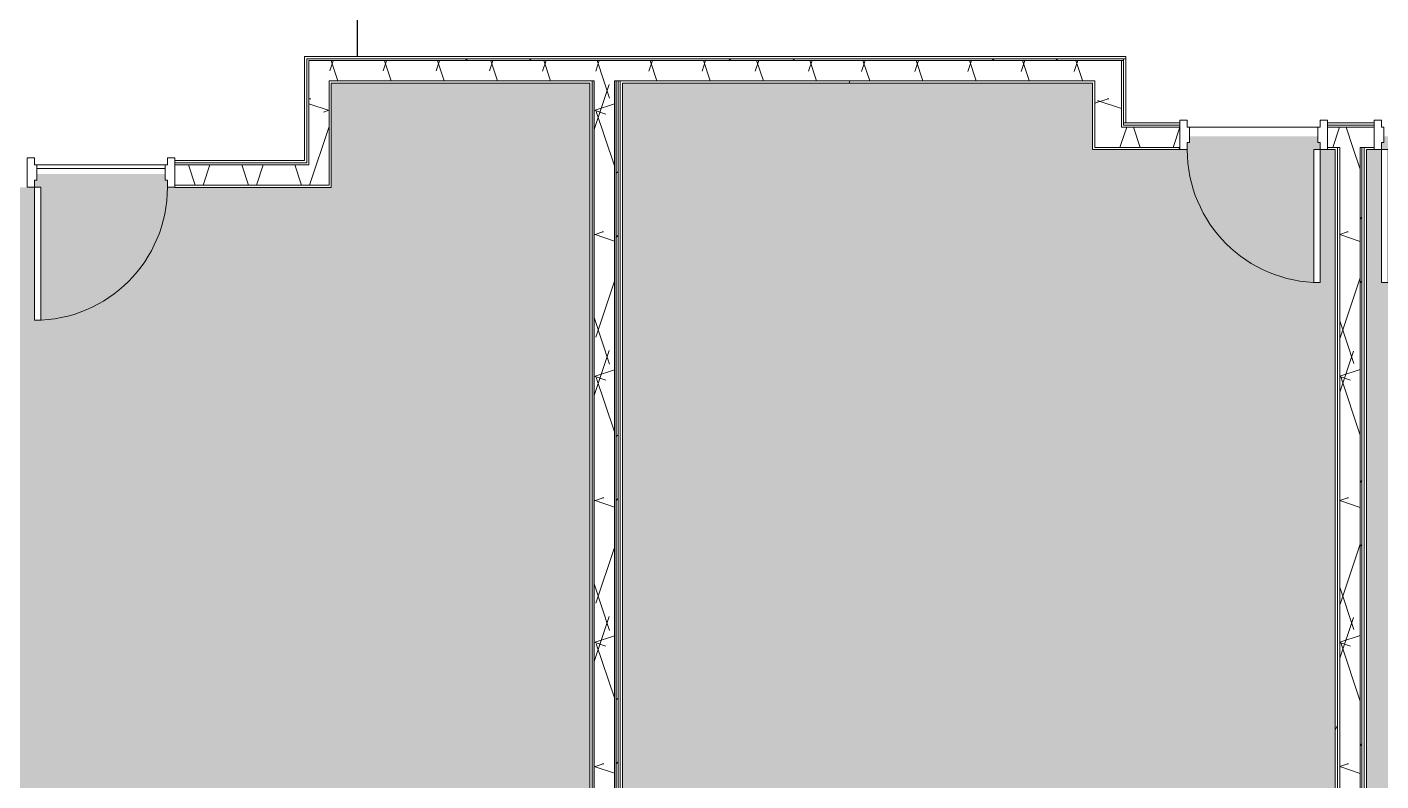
# Model space of a CAD drawing. Header units: inches. Extents: x -1558 to 1975, y 9767 to 12269.
# Drawn here: x 390 to 756.6, y 10184.5 to 10388.6 of the extents above; entities that cross this region are included whole.
import ezdxf

# ---------------------------------------------------------------- set-up
doc = ezdxf.new("R2010")
doc.units = ezdxf.units.IN
doc.header["$MEASUREMENT"] = 0
for name, color, linetype, lineweight in [('0-1', 7, 'Continuous', 5), ('A-AREA-2', 32, 'Continuous', 25), ('A-AREA-PATT-1', 254, 'Continuous', 9), ('A-AREA-PATT-8', 83, 'Continuous', 9), ('A-DOOR', 31, 'Continuous', 9), ('A-DOOR-FRAM', 31, 'Continuous', 9), ('A-FLOR-1', 7, 'Continuous', 9), ('A-WALL', 113, 'Continuous', 9), ('A-WALL-PATT-1', 8, 'Continuous', 9), ('A-WALL-PATT-2', 253, 'Continuous', 9), ('A-WALL-PATT-3', 7, 'Continuous', 9), ('A-WALL-PATT-5', 111, 'Continuous', 9), ('I-WALL', 2, 'Continuous', 9), ('I-WALL-1', 1, 'Continuous', 5)]:
    doc.layers.add(name, color=color, linetype=linetype, lineweight=lineweight)
pattern_1 = [(0, (3885.564, 0), (115.2, 28.8), [4.752, -81.648, 4.752, -81.648, -460.8]), (0, (3885.564, 0), (115.2, 28.8), [-172.8, 4.752, -168.048, 4.752, -81.648, -201.6]), (0, (3885.564, 0), (115.2, 28.8), [-432, 4.752, -52.848, 4.752, -139.248]), (120, (3928.764, 14.4), (-82.54153, 85.36613), [4.752, -81.648, 4.752, -81.648, -460.8]), (120, (3928.764, 14.4), (-82.54153, 85.36613), [-172.8, 4.752, -168.048, 4.752, -81.648, -201.6]), (120, (3928.764, 14.4), (-82.54153, 85.36613), [-432, 4.752, -52.848, 4.752, -139.248]), (240, (3943.164, 72), (-32.65847, -114.16613), [4.752, -81.648, 4.752, -81.648, -460.8]), (240, (3943.164, 72), (-32.65847, -114.16613), [-172.8, 4.752, -168.048, 4.752, -81.648, -201.6]), (240, (3943.164, 72), (-32.65847, -114.16613), [-432, 4.752, -52.848, 4.752, -139.248])]
pattern_2 = [(161.57, (3887.364, 1.8), (-14.4010124, -0.0012439), [0, -102.456, 11.376, 0]), (18.43, (3883.764, 1.8), (-14.4010124, 0.0012439), [0, -102.456, 11.376, 0]), (108.43, (3887.364, 1.8), (7.1973965, -36.003153), [34.146, -79.686]), (71.57, (3883.764, 1.8), (7.1973965, 36.003153), [34.146, -79.686])]
pattern_3 = [(45, (3885.564, 0), (-35.63818, 35.63818), []), (45, (3885.564, 54), (-35.63818, 35.63818), [])]

# ---------------------------------------------------------------- blocks, each defined once
blk = doc.blocks.new('CTR - 1st Phase - Shell_rvt-1-KEY PLAN - 2ND FLOOR')
at = {"layer": 'A-FLOR-1'}
for p, q in [((-3145.44, 10361.54), (-3181.44, 10361.54)), ((-3181.44, 10361.54), (-3145.44, 10361.54)), ((-3493.52, 10351.34), (-3457.52, 10351.34)), ((-3458.15, 10350.34), (-3492.9, 10350.34))]:
    blk.add_line(p, q, dxfattribs=at)
blk = doc.blocks.new('HOLLOW METAL - UNIT DOOR-2191978-KEY PLAN - 2ND FLOOR')
at = {"layer": 'A-DOOR'}
for p, q in [((18, 39.875), (16.25, 39.875)), ((16.25, 39.875), (16.25, 3.875)), ((18, 3.875), (18, 39.875)), ((16.25, 3.875), (18, 3.875))]:
    blk.add_line(p, q, dxfattribs=at)
blk.add_arc((18, 3.875), 36, 90, 180, dxfattribs=at)
at = {"layer": 'A-DOOR-FRAM'}
for p, q in [((-18, 3.875), (-20, 3.875)), ((-20, 3.875), (-20, -4.125)), ((-18, 1.9375), (-18, 3.875)), ((18, 3.875), (18, 1.9375)), ((20, 3.875), (18, 3.875)), ((20, -4.125), (20, 3.875)), ((-17.375, 1.9375), (-18, 1.9375)), ((-17.375, -2.1875), (-17.375, 1.9375)), ((18, 1.9375), (17.375, 1.9375)), ((17.375, 1.9375), (17.375, -2.1875)), ((-18, -4.125), (-18, -2.1875)), ((-18, -2.1875), (-17.375, -2.1875)), ((17.375, -2.1875), (18, -2.1875)), ((18, -2.1875), (18, -4.125)), ((-20, -4.125), (-18, -4.125)), ((18, -4.125), (20, -4.125))]:
    blk.add_line(p, q, dxfattribs=at)
blk = doc.blocks.new('HOLLOW METAL - UNIT DOOR-2191977-KEY PLAN - 2ND FLOOR')
at = {"layer": 'A-DOOR'}
for p, q in [((16.25, -3.875), (18, -3.875)), ((16.25, -39.875), (16.25, -3.875)), ((18, -3.875), (18, -39.875)), ((18, -39.875), (16.25, -39.875))]:
    blk.add_line(p, q, dxfattribs=at)
blk.add_arc((18, -3.875), 36, 180, 270, dxfattribs=at)
at = {"layer": 'A-DOOR-FRAM'}
for p, q in [((-20, 4.125), (-18, 4.125)), ((-20, -3.875), (-20, 4.125)), ((-18, 4.125), (-18, 2.1875)), ((18, 4.125), (20, 4.125)), ((18, 2.1875), (18, 4.125)), ((20, 4.125), (20, -3.875)), ((-18, 2.1875), (-17.375, 2.1875)), ((-17.375, 2.1875), (-17.375, -1.9375)), ((17.375, 2.1875), (18, 2.1875)), ((17.375, -1.9375), (17.375, 2.1875)), ((-18, -1.9375), (-18, -3.875)), ((-17.375, -1.9375), (-18, -1.9375)), ((18, -1.9375), (17.375, -1.9375)), ((18, -3.875), (18, -1.9375)), ((-18, -3.875), (-20, -3.875)), ((20, -3.875), (18, -3.875))]:
    blk.add_line(p, q, dxfattribs=at)

msp = doc.modelspace()

# ---------------------------------------------------------------- hatches: boundary and pattern name
at = {"layer": 'A-AREA-PATT-1'}
h = msp.add_hatch(color=256, dxfattribs=at)
h.paths.add_polyline_path([(670.77, 9985.06), (670.77, 9985.1), (670.77, 9989.06), (712.44, 9989.06), (712.44, 10011.38), (740.32, 10011.38), (740.32, 9989.06), (744.19, 9989.06), (744.19, 10355.41), (740.13, 10355.41), (740.13, 10357.35), (739.5, 10357.35), (739.5, 10359.04), (704.75, 10359.04), (704.75, 10357.35), (704.13, 10357.35), (704.13, 10355.41), (678.47, 10355.41), (678.47, 10373.41), (551.28, 10373.41), (551.28, 9989.06), (600.64, 9989.06), (600.64, 9985.1), (623.88, 9985.06)], flags=0)
h.paths.add_polyline_path([(740.13, 10319.41), (738.38, 10319.41), (738.38, 10355.41), (740.13, 10355.41), (740.13, 10345.68)], flags=0)
h = msp.add_hatch(color=256, dxfattribs=at)
h.paths.add_polyline_path([(752.69, 9989.06), (756.57, 9989.06), (756.57, 10011.38), (784.44, 10011.38), (784.44, 9989.06), (945.6, 9989.06), (945.6, 10373.41), (818.42, 10373.41), (818.42, 10355.41), (792.75, 10355.41), (792.74, 10357.35), (792.13, 10357.35), (792.13, 10359.04), (757.38, 10359.04), (757.38, 10357.35), (756.75, 10357.35), (756.75, 10355.41), (752.69, 10355.41), (752.69, 9990.35)], flags=0)
h.paths.add_polyline_path([(756.75, 10319.41), (756.75, 10355.41), (758.5, 10355.41), (758.5, 10319.41)], flags=0)
at = {"layer": 'A-AREA-PATT-8'}
h = msp.add_hatch(color=256, dxfattribs=at)
h.paths.add_polyline_path([(392.04, 10345.21), (393.79, 10345.21), (393.79, 10309.21), (392.04, 10309.21), (392.04, 10345.15)], flags=0)
h.paths.add_polyline_path([(33.72, 9989.06), (369.9, 9989.06), (369.9, 10011.38), (397.78, 10011.38), (397.78, 9989.06), (542.4, 9989.06), (542.4, 10373.41), (472.41, 10373.41), (472.41, 10345.21), (428.04, 10345.21), (428.04, 10347.15), (427.42, 10347.15), (427.42, 10348.84), (392.67, 10348.84), (392.67, 10347.15), (392.04, 10347.15), (392.04, 10345.21), (383.89, 10345.21), (383.89, 10344.15), (33.72, 10344.15), (33.72, 10203.71), (29.75, 10203.71), (29.75, 10133.59), (33.72, 10133.59), (33.72, 9989.17)], flags=0)
at = {"layer": 'A-WALL-PATT-1'}
h = msp.add_hatch(dxfattribs=at)
h.set_pattern_fill('FP_23', color=256, style=0, pattern_type=2)
h.set_pattern_definition(pattern_3)
h.paths.add_polyline_path([(549.53, 9988.44), (550.03, 9988.44), (550.03, 10374.04), (549.53, 10374.04), (549.53, 9990.35)], flags=0)
at = {"layer": 'A-WALL-PATT-2'}
h = msp.add_hatch(dxfattribs=at)
h.set_pattern_fill('FP_5', color=256, style=0, pattern_type=2)
h.set_pattern_definition(pattern_2)
h.paths.add_polyline_path([(543.53, 9988.44), (549.03, 9988.44), (549.03, 10374.04), (543.53, 10374.04), (543.53, 9990.35)], flags=0)
at = {"layer": 'A-WALL-PATT-3'}
h = msp.add_hatch(dxfattribs=at)
h.set_pattern_fill('FP_1', color=256, style=0, pattern_type=2)
h.set_pattern_definition(pattern_1)
h.paths.add_polyline_path([(550.65, 9988.44), (550.65, 10374.04), (550.03, 10374.04), (550.03, 10068.83), (550.03, 9988.44)], flags=0)
h = msp.add_hatch(dxfattribs=at)
h.set_pattern_fill('FP_1', color=256, style=0, pattern_type=2)
h.set_pattern_definition(pattern_1)
h.paths.add_polyline_path([(551.28, 9988.44), (551.28, 10373.41), (550.65, 10373.41), (550.65, 9988.44)], flags=0)
at = {"layer": 'A-WALL-PATT-5'}
h = msp.add_hatch(dxfattribs=at)
h.set_pattern_fill('FP_23', color=256, style=0, pattern_type=2)
h.set_pattern_definition(pattern_3)
h.paths.add_polyline_path([(465.78, 10379.54), (543.53, 10379.54), (543.53, 10380.04), (465.78, 10379.98), (465.78, 10379.75)], flags=0)
h = msp.add_hatch(dxfattribs=at)
h.set_pattern_fill('FP_23', color=256, style=0, pattern_type=2)
h.set_pattern_definition(pattern_3)
h.paths.add_polyline_path([(686.34, 10379.54), (686.84, 10379.54), (686.82, 10380.04), (543.53, 10380.04), (543.53, 10379.54), (679.09, 10379.54)], flags=0)
h = msp.add_hatch(dxfattribs=at)
h.set_pattern_fill('FP_5', color=256, style=0, pattern_type=2)
h.set_pattern_definition(pattern_2)
h.paths.add_polyline_path([(542.4, 10374.04), (543.53, 10374.05), (543.53, 10379.54), (466.28, 10379.4), (466.28, 10374.04), (539.44, 10374.04)], flags=0)
h = msp.add_hatch(dxfattribs=at)
h.set_pattern_fill('FP_5', color=256, style=0, pattern_type=2)
h.set_pattern_definition(pattern_2)
h.paths.add_polyline_path([(623.88, 10374.04), (679.09, 10374.11), (679.09, 10379.54), (543.53, 10379.54), (543.53, 10374.04), (556.33, 10374.04)], flags=0)
h = msp.add_hatch(dxfattribs=at)
h.set_pattern_fill('FP_5', color=256, style=0, pattern_type=2)
h.set_pattern_definition(pattern_2)
h.paths.add_polyline_path([(685.09, 10356.04), (686.34, 10356.04), (686.34, 10379.54), (679.09, 10379.54), (679.09, 10356.04)], flags=0)
h = msp.add_hatch(dxfattribs=at)
h.set_pattern_fill('FP_5', color=256, style=0, pattern_type=2)
h.set_pattern_definition(pattern_2)
h.paths.add_polyline_path([(468.29, 10345.84), (471.78, 10345.84), (471.78, 10374.04), (466.28, 10374.04), (466.28, 10345.84)], flags=0)
h = msp.add_hatch(dxfattribs=at)
h.set_pattern_fill('FP_1', color=256, style=0, pattern_type=2)
h.set_pattern_definition(pattern_1)
h.paths.add_polyline_path([(678.16, 10373.41), (678.47, 10373.41), (678.47, 10374.04), (550.65, 10374.04), (550.77, 10373.41), (657.65, 10373.41)], flags=0)
h = msp.add_hatch(dxfattribs=at)
h.set_pattern_fill('FP_5', color=256, style=0, pattern_type=2)
h.set_pattern_definition(pattern_2)
h.paths.add_polyline_path([(686.84, 10356.04), (702.13, 10356.04), (702.13, 10361.54), (686.34, 10361.54), (686.34, 10356.04)], flags=0)
h.paths.add_polyline_path([(745.44, 10356.04), (745.44, 10361.54), (742.13, 10361.48), (742.13, 10356.04), (744.82, 10356.04)], flags=0)
h = msp.add_hatch(dxfattribs=at)
h.set_pattern_fill('FP_5', color=256, style=0, pattern_type=2)
h.set_pattern_definition(pattern_2)
h.paths.add_polyline_path([(745.44, 10356.04), (754.75, 10356.04), (754.75, 10361.54), (745.44, 10361.54)], flags=0)
h.paths.add_polyline_path([(808.52, 10356.04), (810.54, 10356.04), (810.54, 10361.54), (794.75, 10361.48), (794.75, 10356.04)], flags=0)
h = msp.add_hatch(dxfattribs=at)
h.set_pattern_fill('FP_1', color=256, style=0, pattern_type=2)
h.set_pattern_definition(pattern_1)
h.paths.add_polyline_path([(686.34, 10355.41), (702.13, 10355.41), (702.13, 10356.04), (679.09, 10356.04), (679.09, 10355.41), (686.28, 10355.41)], flags=0)
h.paths.add_polyline_path([(742.13, 10355.41), (744.19, 10355.55), (744.19, 10356.04), (742.13, 10356.04), (742.13, 10355.55)], flags=0)
h = msp.add_hatch(dxfattribs=at)
h.set_pattern_fill('FP_1', color=256, style=0, pattern_type=2)
h.set_pattern_definition(pattern_1)
h.paths.add_polyline_path([(744.82, 9988.44), (744.82, 10356.04), (744.19, 10356.04), (744.19, 9988.44)], flags=0)
h = msp.add_hatch(dxfattribs=at)
h.set_pattern_fill('FP_5', color=256, style=0, pattern_type=2)
h.set_pattern_definition(pattern_2)
h.paths.add_polyline_path([(750.94, 9988.44), (750.94, 10356.04), (745.44, 10356.04), (745.44, 9988.44)], flags=0)
h = msp.add_hatch(dxfattribs=at)
h.set_pattern_fill('FP_23', color=256, style=0, pattern_type=2)
h.set_pattern_definition(pattern_3)
h.paths.add_polyline_path([(751.44, 9988.44), (751.44, 10356.04), (750.94, 10356.04), (750.94, 9988.44)], flags=0)
h = msp.add_hatch(dxfattribs=at)
h.set_pattern_fill('FP_5', color=256, style=0, pattern_type=2)
h.set_pattern_definition(pattern_2)
h.paths.add_polyline_path([(455.01, 10345.84), (466.28, 10345.84), (466.28, 10351.34), (430.04, 10351.28), (430.04, 10345.84)], flags=0)
h.paths.add_polyline_path([(390.04, 10345.84), (390.04, 10351.34), (383.89, 10351.34), (383.89, 10345.84), (389.01, 10345.84)], flags=0)
at = {"layer": 'I-WALL-1'}
for points in [[(543.53, 9988.44), (543.53, 10374.04), (543.03, 10374.04), (543.03, 9988.44)], [(549.03, 9988.44), (549.53, 9988.44), (549.53, 10374.04), (549.03, 10374.04), (549.03, 9990.35)]]:
    msp.add_hatch(color=256, dxfattribs=at).paths.add_polyline_path(points, flags=0)

# ---------------------------------------------------------------- linework, layer by layer
at = {"layer": 'A-AREA-2'}
msp.add_line((479.39, 10450.91), (479.39, 10380.66), dxfattribs=at)
at = {"layer": 'A-WALL'}
for p, q in [((687.47, 10380.04), (465.78, 10380.04)), ((465.78, 10351.84), (465.78, 10380.04)), ((686.84, 10380.04), (686.84, 10362.04)), ((466.28, 10379.54), (686.84, 10379.54)), ((466.28, 10351.34), (466.28, 10379.54)), ((686.34, 10379.54), (686.34, 10361.54)), ((543.53, 10374.04), (471.78, 10374.04)), ((471.78, 10345.84), (471.78, 10374.04)), ((543.03, 10374.04), (543.03, 9988.44)), ((543.53, 10374.04), (543.53, 9988.44)), ((549.03, 10374.04), (549.03, 9988.44)), ((549.03, 10374.04), (679.09, 10374.04)), ((549.53, 10374.04), (549.53, 9988.44)), ((550.03, 10374.04), (550.03, 9988.44)), ((550.65, 10374.04), (550.65, 9988.44)), ((679.09, 10374.04), (679.09, 10356.04)), ((687.47, 10362.66), (686.84, 10362.66)), ((702.13, 10362.04), (686.84, 10362.04)), ((745.44, 10362.04), (742.13, 10362.04)), ((745.44, 10362.04), (754.75, 10362.04)), ((702.13, 10361.54), (686.34, 10361.54)), ((745.44, 10361.54), (742.13, 10361.54)), ((745.44, 10361.54), (754.75, 10361.54)), ((702.13, 10356.04), (679.09, 10356.04)), ((745.44, 10356.04), (742.13, 10356.04)), ((744.82, 10356.04), (744.82, 9988.44)), ((745.44, 10356.04), (745.44, 9988.44)), ((750.94, 10356.04), (750.94, 9988.44)), ((750.94, 10356.04), (754.75, 10356.04)), ((751.44, 10356.04), (751.44, 9988.44)), ((752.07, 10356.04), (752.07, 9988.44)), ((465.78, 10351.84), (430.04, 10351.84)), ((466.28, 10351.34), (430.04, 10351.34)), ((471.78, 10345.84), (430.04, 10345.84))]:
    msp.add_line(p, q, dxfattribs=at)
at = {"layer": 'I-WALL'}
for p, q in [((687.47, 10380.66), (465.16, 10380.66)), ((465.16, 10380.66), (465.16, 10352.46)), ((687.47, 10362.66), (687.47, 10380.66)), ((472.41, 10373.41), (542.4, 10373.41)), ((472.41, 10345.21), (472.41, 10373.41)), ((542.4, 10373.41), (542.4, 9988.44)), ((551.28, 9988.44), (551.28, 10373.41)), ((551.28, 10373.41), (678.47, 10373.41)), ((678.47, 10373.41), (678.47, 10355.41)), ((702.13, 10362.66), (687.47, 10362.66)), ((744.19, 10362.66), (742.13, 10362.66)), ((754.75, 10362.66), (744.19, 10362.66)), ((678.47, 10355.41), (702.13, 10355.41)), ((742.13, 10355.41), (744.19, 10355.41)), ((744.19, 10355.41), (744.19, 9988.44)), ((752.69, 9988.44), (752.69, 10355.41)), ((752.69, 10355.41), (754.75, 10355.41)), ((465.16, 10352.46), (430.04, 10352.46)), ((430.04, 10345.21), (472.41, 10345.21))]:
    msp.add_line(p, q, dxfattribs=at)

# ---------------------------------------------------------------- block references
at = {"layer": '0-1'}
msp.add_blockref('CTR - 1st Phase - Shell_rvt-1-KEY PLAN - 2ND FLOOR', (3885.56, 0), dxfattribs=at)
at = {"layer": 'A-DOOR'}
msp.add_blockref('HOLLOW METAL - UNIT DOOR-2191977-KEY PLAN - 2ND FLOOR', (722.13, 10359.29), dxfattribs=at)
at = {"layer": 'A-DOOR', "rotation": 180}
for p in [(774.75, 10359.29), (410.04, 10349.09)]:
    msp.add_blockref('HOLLOW METAL - UNIT DOOR-2191978-KEY PLAN - 2ND FLOOR', p, dxfattribs=at)

doc.saveas('drawing.dxf')
